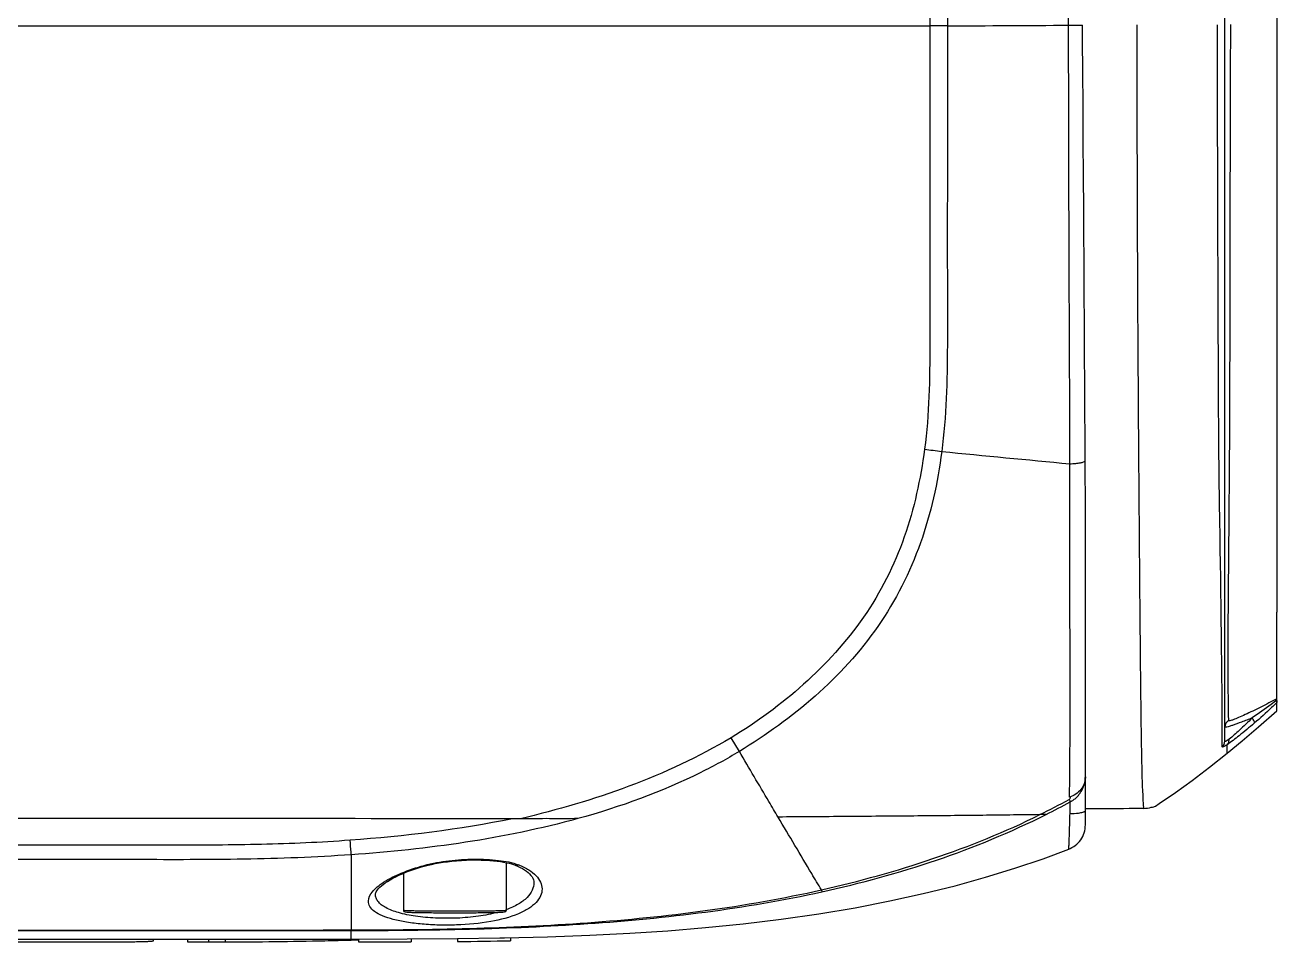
# Model space of a CAD drawing. Header units: millimetres. Extents: x 5828 to 6704, y 123 to 421.
# Drawn here: x 6387.168 to 6391.432, y 299.381 to 302.501 of the extents above; entities that cross this region are included whole.
import ezdxf

# ---------------------------------------------------------------- set-up
doc = ezdxf.new("R2010")
doc.units = ezdxf.units.MM
doc.layers.add('外形图', color=7, linetype='Continuous')

msp = doc.modelspace()

# ---------------------------------------------------------------- linework, layer by layer
at = {"layer": '外形图', "linetype": 'ByBlock'}
for p, q in [((6391.2545, 300.0637), (6391.2545, 304.9974)), ((6391.432, 304.8711), (6391.432, 300.5034)), ((6390.7222, 302.5006), (6390.7697, 302.5007)), ((6390.7795, 299.7789), (6390.7795, 300.8089)), ((6391.432, 300.1676), (6391.432, 300.5034)), ((6391.432, 300.2028), (6391.432, 300.1953)), ((6389.601, 300.0289), (6389.5727, 300.0755)), ((6391.2626, 300.0234), (6391.262, 300.0517)), ((6390.7795, 299.9424), (6390.7794, 299.9403)), ((6388.2795, 299.6774), (6388.2795, 299.4215)), ((6388.807, 299.6505), (6388.807, 299.4879)), ((6388.457, 299.6143), (6388.457, 299.4879)), ((6388.2795, 299.4215), (6388.2795, 299.4198)), ((6388.2795, 299.3907), (6388.2795, 299.4198)), ((6388.7849, 299.3943), (6388.8009, 299.3946)), ((6388.8213, 299.395), (6388.8213, 299.385)), ((6381.7318, 299.3907), (6388.2795, 299.3907)), ((6387.6059, 299.3849), (6387.6059, 299.3907)), ((6387.7213, 299.3907), (6387.7213, 299.3807)), ((6387.7213, 299.3807), (6387.7933, 299.3807)), ((6387.7933, 299.3907), (6387.7933, 299.3807)), ((6387.8495, 299.3908), (6387.8495, 299.3808)), ((6388.2795, 299.3907), (6388.4698, 299.3911)), ((6388.2795, 299.3873), (6388.3038, 299.3879)), ((6388.3038, 299.3908), (6388.3038, 299.3808)), ((6388.4698, 299.3911), (6388.6413, 299.3923)), ((6388.4833, 299.3911), (6388.4833, 299.3811)), ((6388.6413, 299.3923), (6388.7849, 299.3943)), ((6388.6413, 299.3922), (6388.6413, 299.3822))]:
    msp.add_line(p, q, dxfattribs=at)
for points in [[(6391.2626, 300.0234), (6391.3132, 300.0652), (6391.3694, 300.113), (6391.432, 300.1676)], [(6391.0179, 299.8432), (6391.0312, 299.8519), (6391.0861, 299.8892), (6391.1431, 299.9304), (6391.2022, 299.9753), (6391.2626, 300.0234)], [(6390.7229, 299.6964), (6390.7279, 299.6986), (6390.7339, 299.7016), (6390.7397, 299.7051), (6390.7452, 299.709), (6390.7503, 299.7133), (6390.7551, 299.718), (6390.7596, 299.723), (6390.7636, 299.7284), (6390.7672, 299.734), (6390.7704, 299.7399), (6390.7732, 299.7461), (6390.7754, 299.7524), (6390.7772, 299.7589), (6390.7784, 299.7655), (6390.7792, 299.7721), (6390.7795, 299.7789)], [(6388.8009, 299.3946), (6388.9473, 299.3983), (6389.0919, 299.4036), (6389.2277, 299.4104), (6389.3576, 299.419), (6389.4853, 299.4294), (6389.6141, 299.4423), (6389.7437, 299.458), (6389.8715, 299.4764), (6389.9951, 299.4972), (6390.1136, 299.5201), (6390.227, 299.5452), (6390.3357, 299.5722), (6390.4399, 299.6011), (6390.5398, 299.6318), (6390.6353, 299.6641), (6390.7229, 299.6964)], [(6388.5322, 299.6397), (6388.5417, 299.6421), (6388.5531, 299.6447), (6388.5653, 299.6473), (6388.5783, 299.6496), (6388.5921, 299.6518), (6388.6067, 299.6538), (6388.6221, 299.6556), (6388.6381, 299.6571), (6388.6547, 299.6583), (6388.6717, 299.6592), (6388.6887, 299.6597), (6388.7053, 299.6598), (6388.7213, 299.6595), (6388.7366, 299.6589), (6388.7509, 299.6581), (6388.7642, 299.6569), (6388.7765, 299.6555), (6388.7879, 299.654), (6388.7983, 299.6522), (6388.8079, 299.6503), (6388.8166, 299.6483), (6388.8246, 299.6461), (6388.8317, 299.6439), (6388.8375, 299.6418)], [(6388.3618, 299.5432), (6388.362, 299.5452), (6388.3627, 299.5478), (6388.3641, 299.5508), (6388.3661, 299.5543), (6388.3689, 299.5581), (6388.3723, 299.5622), (6388.3766, 299.5666), (6388.3818, 299.5713), (6388.3879, 299.5763), (6388.3948, 299.5814), (6388.4026, 299.5866), (6388.4113, 299.5919), (6388.4207, 299.5972), (6388.4309, 299.6025), (6388.4418, 299.6077), (6388.4534, 299.6128), (6388.4656, 299.6179), (6388.4782, 299.6227), (6388.4914, 299.6274), (6388.505, 299.6318), (6388.5189, 299.636), (6388.5322, 299.6397)], [(6388.8375, 299.6418), (6388.8459, 299.6383), (6388.8544, 299.6344), (6388.8623, 299.6302), (6388.8696, 299.6258), (6388.8761, 299.6213), (6388.8819, 299.6167), (6388.8869, 299.612), (6388.8913, 299.6071), (6388.8949, 299.6023), (6388.8977, 299.5974), (6388.8998, 299.5926), (6388.901, 299.5879), (6388.9015, 299.5833)]]:
    msp.add_lwpolyline(points, dxfattribs=at)
for centre, radius, start, end in [((6390.2463, 288.8012), 13.6973, 89.73478, 89.98448), ((6389.7419, 456.493), 153.9956, 270.211271, 270.364748), ((6392.8184, 320.3195), 19.4347, 262.35137, 262.52554), ((6407.713, 480.0863), 179.8822, 264.441796, 264.581454), ((6359.1124, 300.8361), 31.6671, 359.9508, 0.32822), ((6391.2794, 300.112), 0.0249, 117.4156, 179.9541), ((6389.5002, 302.0789), 2.5289, 296.4073, 298.9404), ((6389.4369, 302.2275), 2.6989, 296.6029, 298.5829), ((6378.665, 300.1068), 12.0657, 358.62849, 358.81642), ((6387.8007, 316.797), 17.4163, 270.16058, 271.2782), ((6387.8096, 316.4253), 17.0445, 271.27617, 271.57966), ((6388.3038, 346.5549), 47.1741, 270.00008, 270.2181), ((6388.4683, 316.5061), 17.1248, 270.57903, 271.18134)]:
    msp.add_arc(centre, radius, start, end, dxfattribs=at)
for points, knots in [([(6390.2439, 303.7984), (6390.249, 303.6902), (6390.2513, 303.4734), (6390.2504, 303.1484), (6390.2501, 302.8234), (6390.2501, 302.6067), (6390.25, 302.4984)], [0, 0, 0, 0, 0.249995, 0.500008, 0.750012, 1, 1, 1, 1]), ([(6390.3039, 303.7986), (6390.3068, 303.7445), (6390.3093, 303.6362), (6390.3095, 303.4195), (6390.3096, 303.1486), (6390.3095, 302.8235), (6390.3095, 302.6068), (6390.3097, 302.4985)], [0, 0, 0, 0, 0.124994, 0.249997, 0.500007, 0.750012, 1, 1, 1, 1]), ([(6390.7222, 302.5006), (6390.7228, 302.7176), (6390.7231, 303.043), (6390.725, 303.4767), (6390.7257, 303.6934), (6390.7254, 303.8016)], [0, 0, 0, 0, 0.500397, 0.750346, 1, 1, 1, 1]), ([(6382.8026, 302.5009), (6383.423, 302.5005), (6385.9055, 302.4991), (6388.388, 302.4986), (6390.25, 302.4984)], [0, 0, 0, 0, 0.249929, 1, 1, 1, 1]), ([(6390.25, 302.4984), (6390.25, 302.3782), (6390.25, 302.138), (6390.2497, 301.8376), (6390.2498, 301.5974), (6390.2504, 301.4172), (6390.2484, 301.2372), (6390.2398, 301.1172), (6390.2317, 301.0577)], [0, 0, 0, 0, 0.250081, 0.500122, 0.625125, 0.750114, 0.875082, 1, 1, 1, 1]), ([(6390.3097, 302.4985), (6390.3097, 302.3777), (6390.3097, 302.136), (6390.3092, 301.834), (6390.3094, 301.5924), (6390.31, 301.3511), (6390.306, 301.1695), (6390.2902, 301.0498)], [0, 0, 0, 0, 0.250129, 0.500209, 0.625224, 0.750221, 1, 1, 1, 1]), ([(6390.7267, 301.0079), (6390.7267, 301.1319), (6390.7256, 301.3802), (6390.7235, 301.8777), (6390.7228, 302.2513), (6390.7222, 302.5006)], [0, 0, 0, 0, 0.249177, 0.499021, 1, 1, 1, 1]), ([(6390.779, 301.0175), (6390.7783, 301.1404), (6390.7771, 301.325), (6390.7757, 301.5714), (6390.7748, 301.7569), (6390.7737, 301.9425), (6390.772, 302.0974), (6390.7716, 302.2214), (6390.7714, 302.3455), (6390.7692, 302.4386), (6390.7697, 302.5007)], [0, 0, 0, 0, 0.248549, 0.373374, 0.498446, 0.623644, 0.748955, 0.811704, 0.874471, 1, 1, 1, 1]), ([(6390.9784, 299.8346), (6390.9759, 299.8751), (6390.9728, 299.9459), (6390.9707, 300.0648), (6390.968, 300.2744), (6390.9649, 300.6089), (6390.9614, 301.0554), (6390.9573, 301.694), (6390.9559, 302.1777), (6390.9559, 302.5013)], [0, 0, 0, 0, 0.045701, 0.079639, 0.133792, 0.28155, 0.455872, 0.636048, 1, 1, 1, 1]), ([(6391.2452, 300.0443), (6391.246, 300.3005), (6391.24, 300.6239), (6391.2343, 301.0168), (6391.233, 301.224), (6391.2322, 301.4346), (6391.2306, 301.8607), (6391.2295, 302.2163), (6391.2295, 302.5013)], [0, 0, 0, 0, 0.31284, 0.394821, 0.479798, 0.565767, 0.652084, 1, 1, 1, 1]), ([(6391.2679, 300.1341), (6391.2667, 300.1875), (6391.2651, 300.3214), (6391.2667, 300.5699), (6391.2716, 301.0322), (6391.2726, 301.5505), (6391.2732, 302.0229), (6391.2735, 302.2966), (6391.2745, 302.434), (6391.2744, 302.5027)], [0, 0, 0, 0, 0.067696, 0.169595, 0.314701, 0.653267, 0.826059, 0.912893, 1, 1, 1, 1]), ([(6390.2317, 301.0577), (6390.2181, 300.9564), (6390.1753, 300.755), (6390.0356, 300.4776), (6389.8261, 300.25), (6389.6603, 300.1284), (6389.5728, 300.0755)], [0, 0, 0, 0, 0.250079, 0.499828, 0.74977, 1, 1, 1, 1]), ([(6390.2902, 301.0498), (6390.2767, 300.9442), (6390.2306, 300.7345), (6390.0848, 300.446), (6389.866, 300.2089), (6389.6919, 300.0844), (6389.601, 300.0289)], [0, 0, 0, 0, 0.250115, 0.499896, 0.749765, 1, 1, 1, 1]), ([(6390.7267, 301.0077), (6390.7333, 301.0081), (6390.7452, 301.0091), (6390.7611, 301.0112), (6390.7718, 301.0137), (6390.7777, 301.0159), (6390.779, 301.0175)], [0, 0, 0, 0, 0.371448, 0.671835, 0.883908, 1, 1, 1, 1]), ([(6390.7256, 299.8729), (6390.7263, 299.9455), (6390.7284, 300.159), (6390.7264, 300.5373), (6390.7264, 300.843), (6390.7267, 301.0079)], [0, 0, 0, 0, 0.192094, 0.564148, 1, 1, 1, 1]), ([(6391.432, 300.2085), (6391.4138, 300.1986), (6391.3864, 300.1844), (6391.3503, 300.1666), (6391.3248, 300.1546), (6391.3034, 300.1448), (6391.2845, 300.1374), (6391.2763, 300.1341), (6391.2679, 300.1327), (6391.2679, 300.1341)], [0, 0, 0, 0, 0.341963, 0.510984, 0.668556, 0.805539, 0.911792, 0.977892, 1, 1, 1, 1]), ([(6391.432, 300.2038), (6391.4253, 300.1988), (6391.3976, 300.1781), (6391.3695, 300.1579), (6391.3478, 300.1431)], [0, 0, 0, 0, 0.240406, 1, 1, 1, 1]), ([(6391.432, 300.1953), (6391.426, 300.1895), (6391.4008, 300.1655), (6391.3749, 300.1424), (6391.3548, 300.1252)], [0, 0, 0, 0, 0.239929, 1, 1, 1, 1]), ([(6391.3478, 300.1431), (6391.3355, 300.1382), (6391.3133, 300.1294), (6391.287, 300.1199), (6391.2707, 300.1144), (6391.262, 300.1123), (6391.2578, 300.111), (6391.2545, 300.1114), (6391.2545, 300.112)], [0, 0, 0, 0, 0.401649, 0.723361, 0.842809, 0.929507, 0.981164, 1, 1, 1, 1]), ([(6391.3548, 300.1252), (6391.3377, 300.1106), (6391.3073, 300.0854), (6391.276, 300.0612), (6391.262, 300.0517)], [0, 0, 0, 0, 0.571097, 1, 1, 1, 1]), ([(6391.3478, 300.1431), (6391.3334, 300.1288), (6391.3076, 300.104), (6391.2809, 300.08), (6391.2687, 300.0705)], [0, 0, 0, 0, 0.566228, 1, 1, 1, 1]), ([(6391.3548, 300.1252), (6391.3554, 300.1259), (6391.3555, 300.1285), (6391.3534, 300.1347), (6391.3503, 300.1396), (6391.3478, 300.1431)], [0, 0, 0, 0, 0.133778, 0.349214, 1, 1, 1, 1]), ([(6389.5728, 300.0755), (6389.4625, 300.0099), (6389.2281, 299.9012), (6388.9809, 299.8297), (6388.856, 299.8001)], [0, 0, 0, 0, 0.499792, 1, 1, 1, 1]), ([(6391.262, 300.0517), (6391.2596, 300.0501), (6391.2551, 300.0474), (6391.2511, 300.0449), (6391.2452, 300.0429), (6391.2452, 300.0443)], [0, 0, 0, 0, 0.451672, 0.770689, 1, 1, 1, 1]), ([(6391.2687, 300.0705), (6391.2667, 300.069), (6391.2633, 300.0666), (6391.2592, 300.0639), (6391.2567, 300.063), (6391.2553, 300.0625), (6391.2545, 300.0632), (6391.2545, 300.0637)], [0, 0, 0, 0, 0.441515, 0.750535, 0.85288, 0.92177, 1, 1, 1, 1]), ([(6391.2619, 300.0516), (6391.2657, 300.0549), (6391.2689, 300.0618), (6391.2688, 300.0687), (6391.2687, 300.0705)], [0, 0, 0, 0, 0.734778, 1, 1, 1, 1]), ([(6389.601, 300.0289), (6389.5583, 300.0033), (6389.3834, 299.9086), (6389.195, 299.84), (6389.0513, 299.8006)], [0, 0, 0, 0, 0.25017, 1, 1, 1, 1]), ([(6389.733, 299.8056), (6389.7226, 299.8231), (6389.6785, 299.8975), (6389.6347, 299.972), (6389.601, 300.0289)], [0, 0, 0, 0, 0.235788, 1, 1, 1, 1]), ([(6390.7794, 299.9403), (6390.779, 299.9259), (6390.7671, 299.8956), (6390.7403, 299.8784), (6390.7256, 299.8731)], [0, 0, 0, 0, 0.47912, 1, 1, 1, 1]), ([(6390.728, 299.8577), (6390.7317, 299.8599), (6390.7394, 299.8638), (6390.7492, 299.8723), (6390.7578, 299.882), (6390.7676, 299.8958), (6390.7771, 299.9148), (6390.7791, 299.9317), (6390.7793, 299.9402)], [0, 0, 0, 0, 0.125882, 0.253041, 0.380624, 0.508141, 0.749803, 1, 1, 1, 1]), ([(6390.7239, 299.8659), (6390.7251, 299.8664), (6390.7269, 299.868), (6390.7284, 299.8702), (6390.7294, 299.872), (6390.7287, 299.8733), (6390.7271, 299.873), (6390.726, 299.8732), (6390.7256, 299.8729)], [0, 0, 0, 0, 0.30478, 0.560864, 0.667635, 0.748569, 0.860943, 1, 1, 1, 1]), ([(6390.7239, 299.8659), (6390.7244, 299.8649), (6390.7259, 299.8622), (6390.7273, 299.8595), (6390.7281, 299.8576)], [0, 0, 0, 0, 0.339585, 1, 1, 1, 1]), ([(6388.829, 299.8001), (6388.2573, 299.8003), (6387.1139, 299.8005), (6385.6847, 299.801), (6384.5414, 299.8015), (6383.6841, 299.8019), (6382.827, 299.8025), (6381.97, 299.8031), (6381.1132, 299.8037), (6380.3994, 299.8044), (6379.8285, 299.8049), (6379.4004, 299.8054), (6378.9724, 299.8059), (6378.5454, 299.8063), (6378.125, 299.807), (6377.7222, 299.8092), (6377.4041, 299.8122), (6377.1695, 299.8152), (6377.0124, 299.8178), (6376.8701, 299.8205), (6376.7439, 299.8235), (6376.635, 299.8266), (6376.5555, 299.8295), (6376.5014, 299.832), (6376.4681, 299.8337), (6376.4399, 299.8355), (6376.4165, 299.8373), (6376.3985, 299.8391), (6376.3848, 299.8408), (6376.3778, 299.8424), (6376.3729, 299.8438), (6376.3729, 299.8449)], [0, 0, 0, 0, 0.137683, 0.275352, 0.344178, 0.412995, 0.481801, 0.550594, 0.61937, 0.688125, 0.722494, 0.756856, 0.79121, 0.825557, 0.859693, 0.892447, 0.922576, 0.936297, 0.948948, 0.960409, 0.970574, 0.979347, 0.986644, 0.989715, 0.992391, 0.994669, 0.996546, 0.998017, 0.99908, 0.999735, 1, 1, 1, 1]), ([(6390.7272, 299.818), (6390.7369, 299.8175), (6390.7519, 299.8182), (6390.7677, 299.8216), (6390.7748, 299.8239), (6390.7777, 299.8249), (6390.7795, 299.8264), (6390.7795, 299.8274)], [0, 0, 0, 0, 0.539618, 0.819563, 0.896965, 0.947343, 1, 1, 1, 1]), ([(6390.9784, 299.8346), (6390.9616, 299.8345), (6390.8953, 299.8341), (6390.829, 299.8337), (6390.7794, 299.8333)], [0, 0, 0, 0, 0.252897, 1, 1, 1, 1]), ([(6390.9784, 299.8346), (6390.9869, 299.8358), (6390.9985, 299.8375), (6391.0115, 299.8406), (6391.0163, 299.8422), (6391.0179, 299.8432)], [0, 0, 0, 0, 0.638197, 0.859538, 1, 1, 1, 1]), ([(6389.0513, 299.8006), (6388.9255, 299.7661), (6388.6694, 299.7133), (6388.4096, 299.6867), (6388.2795, 299.6774)], [0, 0, 0, 0, 0.49989, 1, 1, 1, 1]), ([(6389.0516, 299.8006), (6389.0194, 299.7998), (6388.9543, 299.8006), (6388.8892, 299.8), (6388.8563, 299.8002)], [0, 0, 0, 0, 0.494616, 1, 1, 1, 1]), ([(6390.6249, 299.8139), (6390.5907, 299.8136), (6390.5214, 299.8125), (6390.3782, 299.811), (6390.1924, 299.8091), (6390.0031, 299.8078), (6389.8489, 299.8064), (6389.7716, 299.8062), (6389.733, 299.8056)], [0, 0, 0, 0, 0.115016, 0.233374, 0.481405, 0.740047, 0.870231, 1, 1, 1, 1]), ([(6389.8808, 299.558), (6389.8696, 299.5763), (6389.82, 299.6587), (6389.7714, 299.7416), (6389.733, 299.8056)], [0, 0, 0, 0, 0.22343, 1, 1, 1, 1]), ([(6389.8808, 299.558), (6390.0089, 299.5869), (6390.2626, 299.657), (6390.5071, 299.7556), (6390.6248, 299.814)], [0, 0, 0, 0, 0.500071, 1, 1, 1, 1]), ([(6389.8819, 299.5514), (6390.0136, 299.5804), (6390.2745, 299.6511), (6390.5249, 299.754), (6390.6454, 299.8144)], [0, 0, 0, 0, 0.500059, 1, 1, 1, 1]), ([(6390.6454, 299.8144), (6390.6441, 299.8143), (6390.6373, 299.814), (6390.6305, 299.8141), (6390.6249, 299.8139)], [0, 0, 0, 0, 0.188429, 1, 1, 1, 1]), ([(6390.7229, 299.6964), (6390.723, 299.6965), (6390.7228, 299.6974), (6390.7232, 299.6986), (6390.7232, 299.7011), (6390.7234, 299.7043), (6390.7236, 299.7086), (6390.724, 299.7161), (6390.7245, 299.728), (6390.7251, 299.745), (6390.7258, 299.7659), (6390.7265, 299.7907), (6390.727, 299.8085), (6390.7272, 299.818)], [0, 0, 0, 0, 0.004104, 0.015867, 0.03533, 0.06252, 0.097464, 0.140186, 0.249063, 0.389334, 0.561162, 0.764682, 1, 1, 1, 1]), ([(6388.2754, 299.7268), (6388.1749, 299.7193), (6387.9734, 299.7107), (6387.671, 299.7096), (6387.3686, 299.7106), (6386.9653, 299.7101), (6386.4614, 299.7106), (6385.8566, 299.7106), (6385.2518, 299.7109), (6384.4456, 299.7112), (6383.438, 299.7117), (6382.2291, 299.7125), (6381.0206, 299.7134), (6379.8126, 299.7145), (6379.0074, 299.7152), (6378.605, 299.7156)], [0, 0, 0, 0, 0.031268, 0.062538, 0.093809, 0.12508, 0.187619, 0.250155, 0.312688, 0.375217, 0.500257, 0.625267, 0.750237, 0.875153, 1, 1, 1, 1]), ([(6388.2795, 299.6774), (6388.2792, 299.6802), (6388.2777, 299.6967), (6388.2764, 299.7132), (6388.2754, 299.7268)], [0, 0, 0, 0, 0.172085, 1, 1, 1, 1]), ([(6388.2795, 299.6774), (6388.1578, 299.6688), (6387.914, 299.6598), (6387.5481, 299.6611), (6387.1823, 299.6608), (6386.6945, 299.6611), (6386.0848, 299.6611), (6385.3532, 299.6614), (6384.6217, 299.6617), (6383.6464, 299.6621), (6382.9151, 299.6625), (6382.4275, 299.6628)], [0, 0, 0, 0, 0.062506, 0.12502, 0.187534, 0.250047, 0.375067, 0.50008, 0.625082, 0.750072, 1, 1, 1, 1]), ([(6388.5277, 299.6412), (6388.5553, 299.6486), (6388.6121, 299.6586), (6388.6969, 299.6639), (6388.7768, 299.6606), (6388.8276, 299.6514), (6388.8496, 299.6428)], [0, 0, 0, 0, 0.263062, 0.529975, 0.782456, 1, 1, 1, 1]), ([(6388.3375, 299.52), (6388.3378, 299.5314), (6388.348, 299.5497), (6388.3682, 299.5691), (6388.4003, 299.5922), (6388.4536, 299.6183), (6388.5012, 299.6341), (6388.5277, 299.6412)], [0, 0, 0, 0, 0.146337, 0.244238, 0.360969, 0.64915, 1, 1, 1, 1]), ([(6388.5277, 299.6412), (6388.5281, 299.6409), (6388.5293, 299.6399), (6388.5311, 299.6394), (6388.5322, 299.6397)], [0, 0, 0, 0, 0.305894, 1, 1, 1, 1]), ([(6388.8496, 299.6428), (6388.8486, 299.6423), (6388.8448, 299.6408), (6388.8403, 299.6407), (6388.8375, 299.6418)], [0, 0, 0, 0, 0.271532, 1, 1, 1, 1]), ([(6388.8496, 299.6428), (6388.8615, 299.6382), (6388.8828, 299.628), (6388.9086, 299.608), (6388.925, 299.5855), (6388.929, 299.5687), (6388.9291, 299.5609)], [0, 0, 0, 0, 0.318955, 0.584209, 0.805331, 1, 1, 1, 1]), ([(6388.9015, 299.5833), (6388.9016, 299.5743), (6388.8971, 299.5548), (6388.8776, 299.5291), (6388.8466, 299.5068), (6388.8212, 299.4956), (6388.807, 299.4905)], [0, 0, 0, 0, 0.191941, 0.410798, 0.677024, 1, 1, 1, 1]), ([(6388.2795, 299.4215), (6388.5478, 299.4219), (6389.0844, 299.4319), (6389.6191, 299.4992), (6389.8808, 299.558)], [0, 0, 0, 0, 0.500173, 1, 1, 1, 1]), ([(6388.2795, 299.4198), (6388.5479, 299.4199), (6389.0847, 299.4289), (6389.6199, 299.4939), (6389.8819, 299.5514)], [0, 0, 0, 0, 0.500179, 1, 1, 1, 1]), ([(6388.9291, 299.5609), (6388.9291, 299.5529), (6388.9252, 299.5359), (6388.9087, 299.5129), (6388.8826, 299.4925), (6388.8317, 299.467), (6388.7487, 299.4464), (6388.6572, 299.4379), (6388.5789, 299.4375), (6388.5219, 299.4406), (6388.4697, 299.4468), (6388.4243, 299.4559), (6388.3874, 299.4677), (6388.3598, 299.4819), (6388.3416, 299.4991), (6388.3374, 299.5135), (6388.3375, 299.52)], [0, 0, 0, 0, 0.035628, 0.076016, 0.124705, 0.183463, 0.330747, 0.505913, 0.596001, 0.682692, 0.762435, 0.832334, 0.890446, 0.936187, 0.971042, 1, 1, 1, 1]), ([(6388.7783, 299.4814), (6388.7567, 299.4755), (6388.7107, 299.4667), (6388.6397, 299.4607), (6388.5678, 299.4609), (6388.5009, 299.4669), (6388.4438, 299.478), (6388.4044, 299.492), (6388.3817, 299.5065), (6388.3702, 299.5177), (6388.3631, 299.53), (6388.3617, 299.5389), (6388.3618, 299.5432)], [0, 0, 0, 0, 0.14976, 0.312491, 0.476567, 0.629727, 0.761508, 0.865313, 0.906429, 0.941231, 0.971504, 1, 1, 1, 1]), ([(6389.8808, 299.558), (6389.8809, 299.5572), (6389.8813, 299.555), (6389.8817, 299.5529), (6389.8819, 299.5514)], [0, 0, 0, 0, 0.357906, 1, 1, 1, 1]), ([(6388.457, 299.4879), (6388.457, 299.4819), (6388.4751, 299.482), (6388.4907, 299.4812), (6388.5227, 299.4807), (6388.5694, 299.4801), (6388.6101, 299.48), (6388.632, 299.48)], [0, 0, 0, 0, 0.10226, 0.190991, 0.311196, 0.626641, 1, 1, 1, 1]), ([(6388.632, 299.4849), (6388.6206, 299.4849), (6388.5983, 299.4849), (6388.5659, 299.4851), (6388.536, 299.4854), (6388.5098, 299.4857), (6388.4908, 299.4861), (6388.4781, 299.4865), (6388.4708, 299.4867), (6388.4651, 299.487), (6388.4607, 299.4872), (6388.4587, 299.4877), (6388.457, 299.4876), (6388.457, 299.4879)], [0, 0, 0, 0, 0.194975, 0.382459, 0.55525, 0.706712, 0.831029, 0.881472, 0.923434, 0.956514, 0.980403, 0.994893, 1, 1, 1, 1]), ([(6388.632, 299.48), (6388.6539, 299.48), (6388.6946, 299.4801), (6388.7412, 299.4807), (6388.7732, 299.4812), (6388.7889, 299.482), (6388.807, 299.4819), (6388.807, 299.4879)], [0, 0, 0, 0, 0.373375, 0.688828, 0.809031, 0.897758, 1, 1, 1, 1]), ([(6388.807, 299.4879), (6388.807, 299.4876), (6388.8052, 299.4877), (6388.8033, 299.4872), (6388.7988, 299.487), (6388.7932, 299.4867), (6388.7858, 299.4865), (6388.7732, 299.4861), (6388.7541, 299.4857), (6388.7279, 299.4854), (6388.6981, 299.4851), (6388.6657, 299.4849), (6388.6433, 299.4849), (6388.632, 299.4849)], [0, 0, 0, 0, 0.005107, 0.019597, 0.043486, 0.076566, 0.118528, 0.168971, 0.293288, 0.44475, 0.617541, 0.805025, 1, 1, 1, 1]), ([(6380.1018, 299.4147), (6380.783, 299.4157), (6382.1457, 299.4176), (6384.1899, 299.4196), (6385.8937, 299.4207), (6387.257, 299.4213), (6387.9386, 299.421), (6388.2795, 299.4215)], [0, 0, 0, 0, 0.249901, 0.499887, 0.749929, 0.874963, 1, 1, 1, 1]), ([(6380.1102, 299.4122), (6381.4714, 299.4145), (6383.5135, 299.4173), (6386.2366, 299.4195), (6387.5985, 299.4195), (6388.2795, 299.4198)], [0, 0, 0, 0, 0.499882, 0.749926, 1, 1, 1, 1]), ([(6386.6719, 299.3848), (6386.6719, 299.3842), (6386.6757, 299.3839), (6386.6807, 299.3831), (6386.6924, 299.3828), (6386.7077, 299.3822), (6386.7281, 299.3819), (6386.7526, 299.3815), (6386.7811, 299.3813), (6386.8255, 299.3811), (6386.8877, 299.3809), (6386.9686, 299.3808), (6387.0557, 299.3808), (6387.1461, 299.3808), (6387.2364, 299.3808), (6387.3236, 299.3808), (6387.4042, 299.3808), (6387.4656, 299.381), (6387.5085, 299.3813), (6387.5349, 299.3815), (6387.5569, 299.3819), (6387.5745, 299.3823), (6387.588, 299.3828), (6387.5973, 299.3833), (6387.6029, 299.3838), (6387.6051, 299.3843), (6387.6059, 299.3847), (6387.6059, 299.3849)], [0, 0, 0, 0, 0.001973, 0.008449, 0.020212, 0.037071, 0.058801, 0.08518, 0.115795, 0.150109, 0.227952, 0.315454, 0.409771, 0.507645, 0.605507, 0.699873, 0.787398, 0.864242, 0.897072, 0.925321, 0.948837, 0.967674, 0.981988, 0.991983, 0.997879, 0.999371, 1, 1, 1, 1]), ([(6387.7933, 299.3807), (6387.7987, 299.3807), (6387.8174, 299.3807), (6387.8361, 299.3807), (6387.8495, 299.3808)], [0, 0, 0, 0, 0.284558, 1, 1, 1, 1])]:
    msp.add_open_spline(points, degree=3, knots=knots, dxfattribs=at)
for points in [[(6391.2452, 300.0443), (6391.2508, 300.0488), (6391.2545, 300.0565), (6391.2545, 300.0637)], [(6388.829, 299.8001), (6388.6466, 299.7629), (6388.4611, 299.7401), (6388.2754, 299.7268)], [(6388.856, 299.8001), (6388.847, 299.8002), (6388.838, 299.8001), (6388.829, 299.8001)]]:
    msp.add_open_spline(points, degree=3, dxfattribs=at)

doc.saveas('drawing.dxf')
